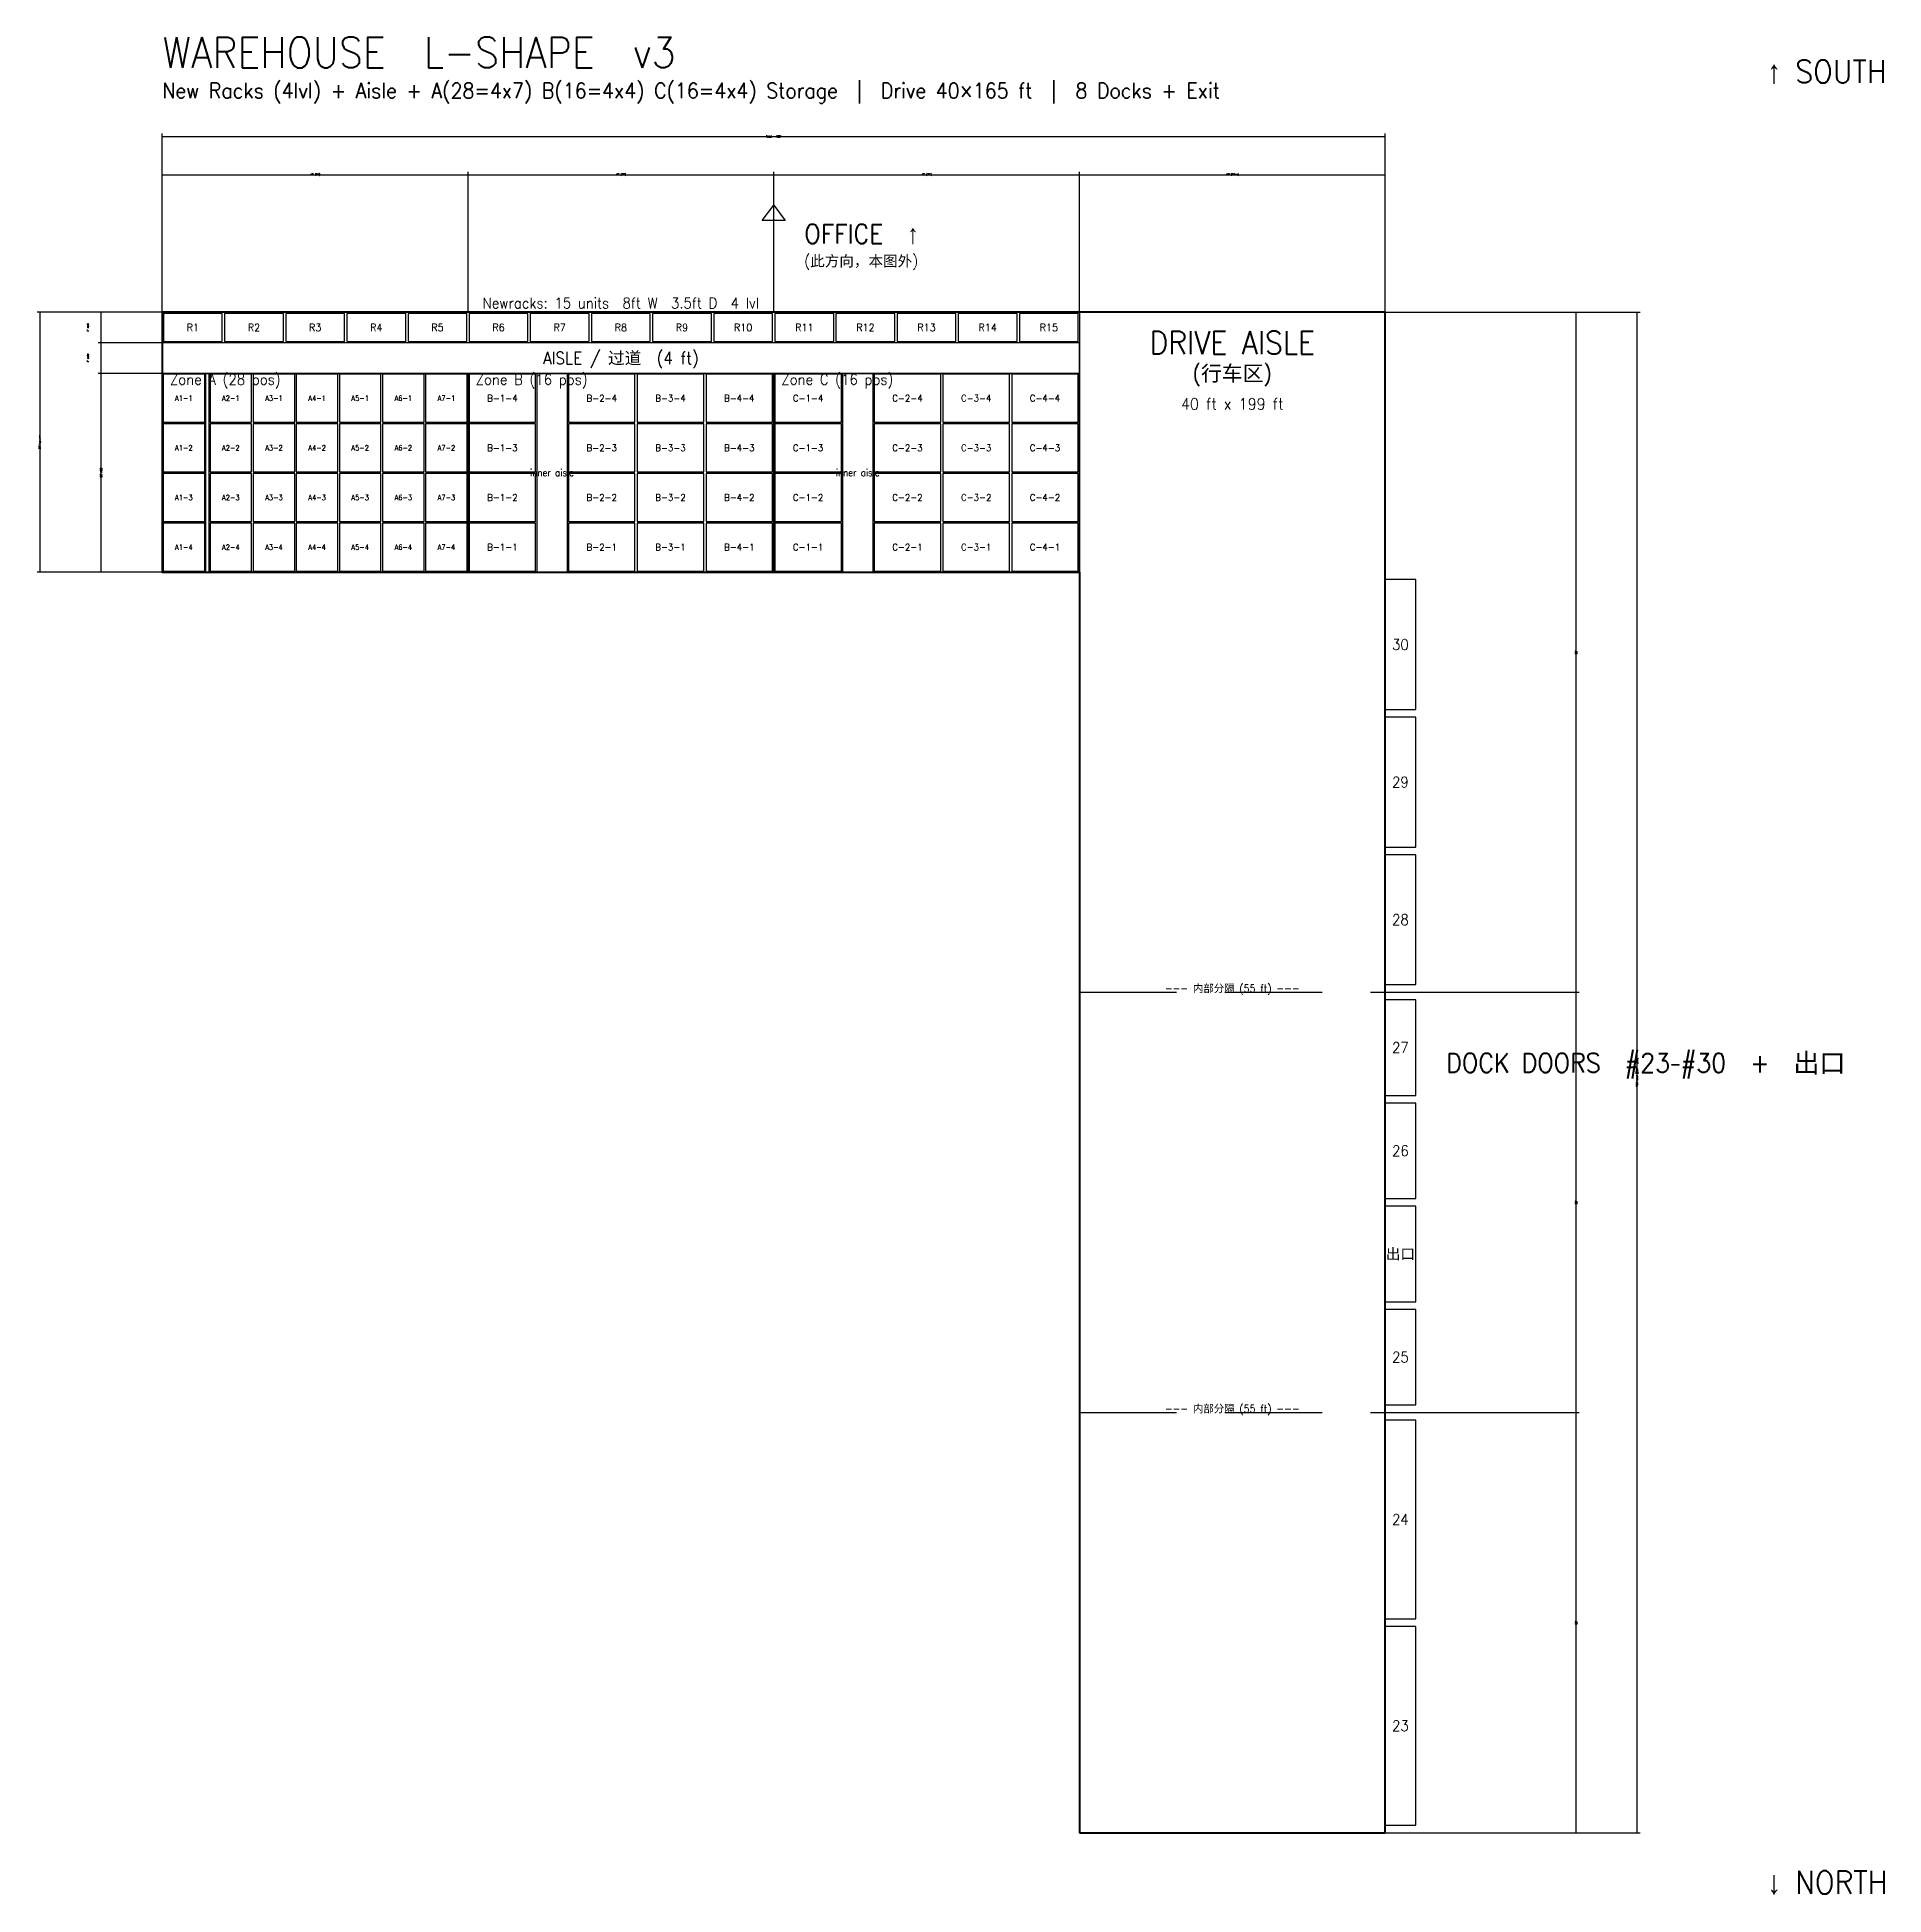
# Model space of a CAD drawing. Header units: feet. Extents: x -16 to 225, y -8 to 235.
import ezdxf
from ezdxf.enums import TextEntityAlignment as Align

# ---------------------------------------------------------------- set-up
doc = ezdxf.new("R2010")
doc.units = ezdxf.units.FT
doc.header["$MEASUREMENT"] = 0
doc.linetypes.add('DASHED', pattern=[19.05, 12.7, -6.35])
doc.layers.get('0').update_dxf_attribs({"linetype": 'CONTINUOUS'})
for name, color, linetype in [('AISLE', 41, 'CONTINUOUS'), ('DIVISION', 8, 'CONTINUOUS'), ('DOCK', 1, 'CONTINUOUS'), ('DRIVE', 6, 'CONTINUOUS'), ('EXIT', 2, 'CONTINUOUS'), ('NEW_RACK', 30, 'CONTINUOUS'), ('OUTLINE', 7, 'CONTINUOUS'), ('POSITION', 42, 'CONTINUOUS'), ('STORAGE', 7, 'CONTINUOUS'), ('TEXT', 7, 'CONTINUOUS'), ('TITLE', 7, 'CONTINUOUS')]:
    doc.layers.add(name, color=color, linetype=linetype)
doc.styles.get("Standard").update_dxf_attribs({"font": 'STANDARD'})
doc.dimstyles.get("Standard").update_dxf_attribs({"dimtxt": 0.25, "dimasz": 0.175, "dimexe": 0.375, "dimexo": 0.125, "dimgap": 0.1, "dimtad": 0, "dimtoh": 1, "dimlfac": 100, "dimzin": 12, "dimdsep": 46, "dimcen": 0.09, "dimazin": 3, "dimtfac": 1, "dimtdec": 4, "dimtofl": 0, "dimtmove": 0, "dimatfit": 3, "dimfxl": 1, "dimtolj": 1, "dimtzin": 0, "dimarcsym": 0})

# ---------------------------------------------------------------- blocks, each defined once
blk = doc.blocks.new('*D1')
at = {"color": 0, "linetype": 'ByBlock', "lineweight": -2}
for p, q in [((0, 199.12), (0, 217.38)), ((0, 217), (40, 217)), ((40, 199.12), (40, 217.38))]:
    blk.add_line(p, q, dxfattribs=at)
for points in [[(0, 217), (0.17, 217.03), (0.17, 216.97)], [(40, 217), (39.83, 216.97), (39.83, 217.03)]]:
    blk.add_solid(points, dxfattribs=at)
at = {"color": 0, "linetype": 'CONTINUOUS', "lineweight": -2, "insert": (20, 217), "char_height": 0.25, "width": 1.3125, "attachment_point": 5}
blk.add_mtext("40' (ZA)", dxfattribs=at)
blk = doc.blocks.new('*D2')
at = {"color": 0, "linetype": 'ByBlock', "lineweight": -2}
for p, q in [((40, 199.12), (40, 217.38)), ((40, 217), (80, 217)), ((80, 199.12), (80, 217.38))]:
    blk.add_line(p, q, dxfattribs=at)
for points in [[(40, 217), (40.17, 217.03), (40.17, 216.97)], [(80, 217), (79.83, 216.97), (79.83, 217.03)]]:
    blk.add_solid(points, dxfattribs=at)
at = {"color": 0, "linetype": 'CONTINUOUS', "lineweight": -2, "insert": (60, 217), "char_height": 0.25, "width": 1.2847, "attachment_point": 5}
blk.add_mtext("40' (ZB)", dxfattribs=at)
blk = doc.blocks.new('*D3')
at = {"color": 0, "linetype": 'ByBlock', "lineweight": -2}
for p, q in [((80, 199.12), (80, 217.38)), ((80, 217), (120, 217)), ((120, 199.12), (120, 217.38))]:
    blk.add_line(p, q, dxfattribs=at)
for points in [[(80, 217), (80.17, 217.03), (80.17, 216.97)], [(120, 217), (119.83, 216.97), (119.83, 217.03)]]:
    blk.add_solid(points, dxfattribs=at)
at = {"color": 0, "linetype": 'CONTINUOUS', "lineweight": -2, "insert": (100, 217), "char_height": 0.25, "width": 1.2569, "attachment_point": 5}
blk.add_mtext("40' (ZC)", dxfattribs=at)
blk = doc.blocks.new('*D4')
at = {"color": 0, "linetype": 'ByBlock', "lineweight": -2}
for p, q in [((120, 199.12), (120, 217.38)), ((120, 217), (160, 217)), ((160, 199.12), (160, 217.38))]:
    blk.add_line(p, q, dxfattribs=at)
for points in [[(120, 217), (120.17, 217.03), (120.17, 216.97)], [(160, 217), (159.82, 216.97), (159.82, 217.03)]]:
    blk.add_solid(points, dxfattribs=at)
at = {"color": 0, "linetype": 'CONTINUOUS', "lineweight": -2, "insert": (140, 217), "char_height": 0.25, "width": 1.7014, "attachment_point": 5}
blk.add_mtext("40' (Drive)", dxfattribs=at)
blk = doc.blocks.new('*D5')
at = {"color": 0, "linetype": 'ByBlock', "lineweight": -2}
for p, q in [((0, 199.12), (0, 222.38)), ((0, 222), (160, 222)), ((160, 199.12), (160, 222.38))]:
    blk.add_line(p, q, dxfattribs=at)
for points in [[(0, 222), (0.17, 222.03), (0.17, 221.97)], [(160, 222), (159.82, 221.97), (159.82, 222.03)]]:
    blk.add_solid(points, dxfattribs=at)
at = {"color": 0, "linetype": 'CONTINUOUS', "lineweight": -2, "insert": (80, 222), "char_height": 0.25, "width": 2.0139, "attachment_point": 5}
blk.add_mtext("Total = 160'", dxfattribs=at)
blk = doc.blocks.new('*D6')
at = {"color": 0, "linetype": 'ByBlock', "lineweight": -2}
for p, q in [((-0.12, 199), (-8.38, 199)), ((-8, 195), (-8, 199)), ((-0.12, 195), (-8.38, 195))]:
    blk.add_line(p, q, dxfattribs=at)
for points in [[(-8, 199), (-7.97, 198.82), (-8.03, 198.82)], [(-8, 195), (-8.03, 195.18), (-7.97, 195.18)]]:
    blk.add_solid(points, dxfattribs=at)
at = {"color": 0, "linetype": 'CONTINUOUS', "lineweight": -2, "insert": (-9.75, 197), "char_height": 0.25, "width": 1.1458, "attachment_point": 5, "rotation": 90}
blk.add_mtext("4' rack", dxfattribs=at)
blk = doc.blocks.new('*D7')
at = {"color": 0, "linetype": 'ByBlock', "lineweight": -2}
for p, q in [((-0.12, 195), (-8.38, 195)), ((-8, 191), (-8, 195)), ((-0.12, 191), (-8.38, 191))]:
    blk.add_line(p, q, dxfattribs=at)
for points in [[(-8, 195), (-7.97, 194.82), (-8.03, 194.82)], [(-8, 191), (-8.03, 191.18), (-7.97, 191.18)]]:
    blk.add_solid(points, dxfattribs=at)
at = {"color": 0, "linetype": 'CONTINUOUS', "lineweight": -2, "insert": (-9.75, 193), "char_height": 0.25, "width": 1.2015, "attachment_point": 5, "rotation": 90}
blk.add_mtext("4' aisle", dxfattribs=at)
blk = doc.blocks.new('*D8')
at = {"color": 0, "linetype": 'ByBlock', "lineweight": -2}
for p, q in [((-0.12, 191), (-8.38, 191)), ((-8, 165), (-8, 191)), ((-0.12, 165), (-8.38, 165))]:
    blk.add_line(p, q, dxfattribs=at)
for points in [[(-8, 191), (-7.97, 190.82), (-8.03, 190.82)], [(-8, 165), (-8.03, 165.18), (-7.97, 165.18)]]:
    blk.add_solid(points, dxfattribs=at)
at = {"color": 0, "linetype": 'CONTINUOUS', "lineweight": -2, "insert": (-8, 178), "char_height": 0.25, "width": 1.2569, "attachment_point": 5, "rotation": 90}
blk.add_mtext("22' ABC", dxfattribs=at)
blk = doc.blocks.new('*D9')
at = {"color": 0, "linetype": 'ByBlock', "lineweight": -2}
for p, q in [((-0.12, 199), (-16.38, 199)), ((-16, 165), (-16, 199)), ((-0.12, 165), (-16.38, 165))]:
    blk.add_line(p, q, dxfattribs=at)
for points in [[(-16, 199), (-15.97, 198.82), (-16.03, 198.82)], [(-16, 165), (-16.03, 165.18), (-15.97, 165.18)]]:
    blk.add_solid(points, dxfattribs=at)
at = {"color": 0, "linetype": 'CONTINUOUS', "lineweight": -2, "insert": (-16, 182), "char_height": 0.25, "width": 1.9444, "attachment_point": 5, "rotation": 90}
blk.add_mtext("30' top arm", dxfattribs=at)
blk = doc.blocks.new('*D10')
at = {"color": 0, "linetype": 'ByBlock', "lineweight": -2}
for p, q in [((160.12, 55), (185.38, 55)), ((185, 0), (185, 55)), ((160.12, 0), (185.38, 0))]:
    blk.add_line(p, q, dxfattribs=at)
for points in [[(185, 55), (185.03, 54.83), (184.97, 54.83)], [(185, 0), (184.97, 0.17), (185.03, 0.17)]]:
    blk.add_solid(points, dxfattribs=at)
at = {"color": 0, "linetype": 'CONTINUOUS', "lineweight": -2, "insert": (185, 27.5), "char_height": 0.25, "width": 0.4167, "attachment_point": 5, "rotation": 90}
blk.add_mtext("55'", dxfattribs=at)
blk = doc.blocks.new('*D11')
at = {"color": 0, "linetype": 'ByBlock', "lineweight": -2}
for p, q in [((160.12, 110), (185.38, 110)), ((185, 55), (185, 110)), ((160.12, 55), (185.38, 55))]:
    blk.add_line(p, q, dxfattribs=at)
for points in [[(185, 110), (185.03, 109.83), (184.97, 109.83)], [(185, 55), (184.97, 55.17), (185.03, 55.17)]]:
    blk.add_solid(points, dxfattribs=at)
at = {"color": 0, "linetype": 'CONTINUOUS', "lineweight": -2, "insert": (185, 82.5), "char_height": 0.25, "width": 0.4167, "attachment_point": 5, "rotation": 90}
blk.add_mtext("55'", dxfattribs=at)
blk = doc.blocks.new('*D12')
at = {"color": 0, "linetype": 'ByBlock', "lineweight": -2}
for p, q in [((160.12, 199), (185.38, 199)), ((185, 110), (185, 199)), ((160.12, 110), (185.38, 110))]:
    blk.add_line(p, q, dxfattribs=at)
for points in [[(185, 199), (185.03, 198.82), (184.97, 198.82)], [(185, 110), (184.97, 110.17), (185.03, 110.17)]]:
    blk.add_solid(points, dxfattribs=at)
at = {"color": 0, "linetype": 'CONTINUOUS', "lineweight": -2, "insert": (185, 154.5), "char_height": 0.25, "width": 0.4167, "attachment_point": 5, "rotation": 90}
blk.add_mtext("55'", dxfattribs=at)
blk = doc.blocks.new('*D13')
at = {"color": 0, "linetype": 'ByBlock', "lineweight": -2}
for p, q in [((160.12, 199), (193.38, 199)), ((193, 0), (193, 199)), ((160.12, 0), (193.38, 0))]:
    blk.add_line(p, q, dxfattribs=at)
for points in [[(193, 199), (193.03, 198.82), (192.97, 198.82)], [(193, 0), (192.97, 0.17), (193.03, 0.17)]]:
    blk.add_solid(points, dxfattribs=at)
at = {"color": 0, "linetype": 'CONTINUOUS', "lineweight": -2, "insert": (193, 99.5), "char_height": 0.25, "width": 3.7639, "attachment_point": 5, "rotation": 90}
blk.add_mtext("165' total (#23 → #30)", dxfattribs=at)

msp = doc.modelspace()

# ---------------------------------------------------------------- linework, layer by layer
at = {"layer": 'AISLE'}
for points in [[(0, 191), (120, 191), (120, 195), (0, 195)], [(5.64286, 165), (6.14286, 165), (6.14286, 191), (5.64286, 191)], [(49, 165), (53, 165), (53, 191), (49, 191)], [(89, 165), (93, 165), (93, 191), (89, 191)]]:
    msp.add_lwpolyline(points, close=True, dxfattribs=at)
at = {"layer": 'DIVISION', "linetype": 'DASHED'}
for p, q in [((120, 110), (160, 110)), ((120, 55), (160, 55))]:
    msp.add_line(p, q, dxfattribs=at)
at = {"layer": 'DOCK'}
for points in [[(160, 147), (164, 147), (164, 164), (160, 164)], [(160, 129), (164, 129), (164, 146), (160, 146)], [(160, 111), (164, 111), (164, 128), (160, 128)], [(160, 96.5), (164, 96.5), (164, 109), (160, 109)], [(160, 83), (164, 83), (164, 95.5), (160, 95.5)], [(160, 56), (164, 56), (164, 68.5), (160, 68.5)], [(160, 28), (164, 28), (164, 54), (160, 54)], [(160, 1), (164, 1), (164, 27), (160, 27)]]:
    msp.add_lwpolyline(points, close=True, dxfattribs=at)
at = {"layer": 'DRIVE'}
msp.add_lwpolyline([(120, 0), (160, 0), (160, 199), (120, 199)], close=True, dxfattribs=at)
at = {"layer": 'EXIT'}
msp.add_lwpolyline([(160, 69.5), (164, 69.5), (164, 82), (160, 82)], close=True, dxfattribs=at)
at = {"layer": 'NEW_RACK'}
for points in [[(0.15, 195.15), (7.85, 195.15), (7.85, 198.85), (0.15, 198.85)], [(8.15, 195.15), (15.85, 195.15), (15.85, 198.85), (8.15, 198.85)], [(16.15, 195.15), (23.85, 195.15), (23.85, 198.85), (16.15, 198.85)], [(24.15, 195.15), (31.85, 195.15), (31.85, 198.85), (24.15, 198.85)], [(32.15, 195.15), (39.85, 195.15), (39.85, 198.85), (32.15, 198.85)], [(40.15, 195.15), (47.85, 195.15), (47.85, 198.85), (40.15, 198.85)], [(48.15, 195.15), (55.85, 195.15), (55.85, 198.85), (48.15, 198.85)], [(56.15, 195.15), (63.85, 195.15), (63.85, 198.85), (56.15, 198.85)], [(64.15, 195.15), (71.85, 195.15), (71.85, 198.85), (64.15, 198.85)], [(72.15, 195.15), (79.85, 195.15), (79.85, 198.85), (72.15, 198.85)], [(80.15, 195.15), (87.85, 195.15), (87.85, 198.85), (80.15, 198.85)], [(88.15, 195.15), (95.85, 195.15), (95.85, 198.85), (88.15, 198.85)], [(96.15, 195.15), (103.85, 195.15), (103.85, 198.85), (96.15, 198.85)], [(104.15, 195.15), (111.85, 195.15), (111.85, 198.85), (104.15, 198.85)], [(112.15, 195.15), (119.85, 195.15), (119.85, 198.85), (112.15, 198.85)]]:
    msp.add_lwpolyline(points, close=True, dxfattribs=at)
at = {"layer": 'OUTLINE', "lineweight": 50}
msp.add_lwpolyline([(120, 0), (160, 0), (160, 199), (0, 199), (0, 165), (120, 165)], close=True, dxfattribs=at)
at = {"layer": 'POSITION'}
for points in [[(0.1, 184.6), (5.54286, 184.6), (5.54286, 190.9), (0.1, 190.9)], [(6.24286, 184.6), (11.68571, 184.6), (11.68571, 190.9), (6.24286, 190.9)], [(11.88571, 184.6), (17.32857, 184.6), (17.32857, 190.9), (11.88571, 190.9)], [(17.52857, 184.6), (22.97143, 184.6), (22.97143, 190.9), (17.52857, 190.9)], [(23.17143, 184.6), (28.61429, 184.6), (28.61429, 190.9), (23.17143, 190.9)], [(28.81429, 184.6), (34.25714, 184.6), (34.25714, 190.9), (28.81429, 190.9)], [(34.45714, 184.6), (39.9, 184.6), (39.9, 190.9), (34.45714, 190.9)], [(40.15, 184.6), (48.85, 184.6), (48.85, 190.9), (40.15, 190.9)], [(53.15, 184.6), (61.85, 184.6), (61.85, 190.9), (53.15, 190.9)], [(62.15, 184.6), (70.85, 184.6), (70.85, 190.9), (62.15, 190.9)], [(71.15, 184.6), (79.85, 184.6), (79.85, 190.9), (71.15, 190.9)], [(80.15, 184.6), (88.85, 184.6), (88.85, 190.9), (80.15, 190.9)], [(93.15, 184.6), (101.85, 184.6), (101.85, 190.9), (93.15, 190.9)], [(102.15, 184.6), (110.85, 184.6), (110.85, 190.9), (102.15, 190.9)], [(111.15, 184.6), (119.85, 184.6), (119.85, 190.9), (111.15, 190.9)], [(0.1, 178.1), (5.54286, 178.1), (5.54286, 184.4), (0.1, 184.4)], [(6.24286, 178.1), (11.68571, 178.1), (11.68571, 184.4), (6.24286, 184.4)], [(11.88571, 178.1), (17.32857, 178.1), (17.32857, 184.4), (11.88571, 184.4)], [(17.52857, 178.1), (22.97143, 178.1), (22.97143, 184.4), (17.52857, 184.4)], [(23.17143, 178.1), (28.61429, 178.1), (28.61429, 184.4), (23.17143, 184.4)], [(28.81429, 178.1), (34.25714, 178.1), (34.25714, 184.4), (28.81429, 184.4)], [(34.45714, 178.1), (39.9, 178.1), (39.9, 184.4), (34.45714, 184.4)], [(40.15, 178.1), (48.85, 178.1), (48.85, 184.4), (40.15, 184.4)], [(53.15, 178.1), (61.85, 178.1), (61.85, 184.4), (53.15, 184.4)], [(62.15, 178.1), (70.85, 178.1), (70.85, 184.4), (62.15, 184.4)], [(71.15, 178.1), (79.85, 178.1), (79.85, 184.4), (71.15, 184.4)], [(80.15, 178.1), (88.85, 178.1), (88.85, 184.4), (80.15, 184.4)], [(93.15, 178.1), (101.85, 178.1), (101.85, 184.4), (93.15, 184.4)], [(102.15, 178.1), (110.85, 178.1), (110.85, 184.4), (102.15, 184.4)], [(111.15, 178.1), (119.85, 178.1), (119.85, 184.4), (111.15, 184.4)], [(0.1, 171.6), (5.54286, 171.6), (5.54286, 177.9), (0.1, 177.9)], [(6.24286, 171.6), (11.68571, 171.6), (11.68571, 177.9), (6.24286, 177.9)], [(11.88571, 171.6), (17.32857, 171.6), (17.32857, 177.9), (11.88571, 177.9)], [(17.52857, 171.6), (22.97143, 171.6), (22.97143, 177.9), (17.52857, 177.9)], [(23.17143, 171.6), (28.61429, 171.6), (28.61429, 177.9), (23.17143, 177.9)], [(28.81429, 171.6), (34.25714, 171.6), (34.25714, 177.9), (28.81429, 177.9)], [(34.45714, 171.6), (39.9, 171.6), (39.9, 177.9), (34.45714, 177.9)], [(40.15, 171.6), (48.85, 171.6), (48.85, 177.9), (40.15, 177.9)], [(53.15, 171.6), (61.85, 171.6), (61.85, 177.9), (53.15, 177.9)], [(62.15, 171.6), (70.85, 171.6), (70.85, 177.9), (62.15, 177.9)], [(71.15, 171.6), (79.85, 171.6), (79.85, 177.9), (71.15, 177.9)], [(80.15, 171.6), (88.85, 171.6), (88.85, 177.9), (80.15, 177.9)], [(93.15, 171.6), (101.85, 171.6), (101.85, 177.9), (93.15, 177.9)], [(102.15, 171.6), (110.85, 171.6), (110.85, 177.9), (102.15, 177.9)], [(111.15, 171.6), (119.85, 171.6), (119.85, 177.9), (111.15, 177.9)], [(0.1, 165.1), (5.54286, 165.1), (5.54286, 171.4), (0.1, 171.4)], [(6.24286, 165.1), (11.68571, 165.1), (11.68571, 171.4), (6.24286, 171.4)], [(11.88571, 165.1), (17.32857, 165.1), (17.32857, 171.4), (11.88571, 171.4)], [(17.52857, 165.1), (22.97143, 165.1), (22.97143, 171.4), (17.52857, 171.4)], [(23.17143, 165.1), (28.61429, 165.1), (28.61429, 171.4), (23.17143, 171.4)], [(28.81429, 165.1), (34.25714, 165.1), (34.25714, 171.4), (28.81429, 171.4)], [(34.45714, 165.1), (39.9, 165.1), (39.9, 171.4), (34.45714, 171.4)], [(40.15, 165.1), (48.85, 165.1), (48.85, 171.4), (40.15, 171.4)], [(53.15, 165.1), (61.85, 165.1), (61.85, 171.4), (53.15, 171.4)], [(62.15, 165.1), (70.85, 165.1), (70.85, 171.4), (62.15, 171.4)], [(71.15, 165.1), (79.85, 165.1), (79.85, 171.4), (71.15, 171.4)], [(80.15, 165.1), (88.85, 165.1), (88.85, 171.4), (80.15, 171.4)], [(93.15, 165.1), (101.85, 165.1), (101.85, 171.4), (93.15, 171.4)], [(102.15, 165.1), (110.85, 165.1), (110.85, 171.4), (102.15, 171.4)], [(111.15, 165.1), (119.85, 165.1), (119.85, 171.4), (111.15, 171.4)]]:
    msp.add_lwpolyline(points, close=True, dxfattribs=at)
at = {"layer": 'STORAGE'}
for points in [[(0, 165), (40, 165), (40, 191), (0, 191)], [(40, 165), (80, 165), (80, 191), (40, 191)], [(80, 165), (120, 165), (120, 191), (80, 191)]]:
    msp.add_lwpolyline(points, close=True, dxfattribs=at)
at = {"layer": 'TEXT'}
msp.add_line((80, 202), (80, 213), dxfattribs=at)
msp.add_lwpolyline([(78.5, 211), (80, 213), (81.5, 211)], close=True, dxfattribs=at)

# ---------------------------------------------------------------- texts
at = {"layer": 'AISLE'}
for s, height, p in [('AISLE / 过道  (4 ft)', 1.6, (60, 193)), ('inner aisle', 0.9, (51, 178)), ('inner aisle', 0.9, (91, 178))]:
    msp.add_text(s, height=height, dxfattribs=at).set_placement(p, align=Align.MIDDLE_CENTER)
at = {"layer": 'DIVISION'}
for p in [(140, 110.5), (140, 55.5)]:
    msp.add_text('--- 内部分隔 (55 ft) ---', height=1, dxfattribs=at).set_placement(p, align=Align.MIDDLE_CENTER)
at = {"layer": 'DOCK'}
for s, p in [('30', (162, 155.5)), ('29', (162, 137.5)), ('28', (162, 119.5)), ('27', (162, 102.75)), ('26', (162, 89.25)), ('25', (162, 62.25)), ('24', (162, 41)), ('23', (162, 14))]:
    msp.add_text(s, height=1.4, dxfattribs=at).set_placement(p, align=Align.MIDDLE_CENTER)
msp.add_text('DOCK DOORS  #23–#30  +  出口', height=2.5, dxfattribs=at).set_placement((168, 99.5))
at = {"layer": 'DRIVE'}
for s, height, p in [('DRIVE AISLE', 3, (140, 195)), ('(行车区)', 2, (140, 191)), ('40 ft x 199 ft', 1.5, (140, 187))]:
    msp.add_text(s, height=height, dxfattribs=at).set_placement(p, align=Align.MIDDLE_CENTER)
at = {"layer": 'EXIT'}
msp.add_text('出口', height=1.4, dxfattribs=at).set_placement((162, 75.75), align=Align.MIDDLE_CENTER)
at = {"layer": 'NEW_RACK'}
for s, p in [('R1', (4, 197)), ('R2', (12, 197)), ('R3', (20, 197)), ('R4', (28, 197)), ('R5', (36, 197)), ('R6', (44, 197)), ('R7', (52, 197)), ('R8', (60, 197)), ('R9', (68, 197)), ('R10', (76, 197)), ('R11', (84, 197)), ('R12', (92, 197)), ('R13', (100, 197)), ('R14', (108, 197)), ('R15', (116, 197))]:
    msp.add_text(s, height=1, dxfattribs=at).set_placement(p, align=Align.MIDDLE_CENTER)
at = {"layer": 'TEXT'}
for s, height, p in [('New Racks (4lvl) + Aisle + A(28=4x7) B(16=4x4) C(16=4x4) Storage  |  Drive 40×165 ft  |  8 Docks + Exit', 2, (0, 227)), ('OFFICE  ↑', 2.5, (84, 208)), ('(此方向，本图外)', 1.4, (84, 205)), ('Zone A (28 pos)', 1.4, (1, 189.5)), ('Zone B (16 pos)', 1.4, (41, 189.5)), ('Zone C (16 pos)', 1.4, (81, 189.5))]:
    msp.add_text(s, height=height, dxfattribs=at).set_placement(p)
for s, height, p in [('Newracks: 15 units  8ft W  3.5ft D  4 lvl', 1.4, (60, 200.2)), ('A1-1', 0.7, (2.82143, 187.75)), ('A2-1', 0.7, (8.96429, 187.75)), ('A3-1', 0.7, (14.60714, 187.75)), ('A4-1', 0.7, (20.25, 187.75)), ('A5-1', 0.7, (25.89286, 187.75)), ('A6-1', 0.7, (31.53571, 187.75)), ('A7-1', 0.7, (37.17857, 187.75)), ('B-1-4', 0.9, (44.5, 187.75)), ('B-2-4', 0.9, (57.5, 187.75)), ('B-3-4', 0.9, (66.5, 187.75)), ('B-4-4', 0.9, (75.5, 187.75)), ('C-1-4', 0.9, (84.5, 187.75)), ('C-2-4', 0.9, (97.5, 187.75)), ('C-3-4', 0.9, (106.5, 187.75)), ('C-4-4', 0.9, (115.5, 187.75)), ('A1-2', 0.7, (2.82143, 181.25)), ('A2-2', 0.7, (8.96429, 181.25)), ('A3-2', 0.7, (14.60714, 181.25)), ('A4-2', 0.7, (20.25, 181.25)), ('A5-2', 0.7, (25.89286, 181.25)), ('A6-2', 0.7, (31.53571, 181.25)), ('A7-2', 0.7, (37.17857, 181.25)), ('B-1-3', 0.9, (44.5, 181.25)), ('B-2-3', 0.9, (57.5, 181.25)), ('B-3-3', 0.9, (66.5, 181.25)), ('B-4-3', 0.9, (75.5, 181.25)), ('C-1-3', 0.9, (84.5, 181.25)), ('C-2-3', 0.9, (97.5, 181.25)), ('C-3-3', 0.9, (106.5, 181.25)), ('C-4-3', 0.9, (115.5, 181.25)), ('A1-3', 0.7, (2.82143, 174.75)), ('A2-3', 0.7, (8.96429, 174.75)), ('A3-3', 0.7, (14.60714, 174.75)), ('A4-3', 0.7, (20.25, 174.75)), ('A5-3', 0.7, (25.89286, 174.75)), ('A6-3', 0.7, (31.53571, 174.75)), ('A7-3', 0.7, (37.17857, 174.75)), ('B-1-2', 0.9, (44.5, 174.75)), ('B-2-2', 0.9, (57.5, 174.75)), ('B-3-2', 0.9, (66.5, 174.75)), ('B-4-2', 0.9, (75.5, 174.75)), ('C-1-2', 0.9, (84.5, 174.75)), ('C-2-2', 0.9, (97.5, 174.75)), ('C-3-2', 0.9, (106.5, 174.75)), ('C-4-2', 0.9, (115.5, 174.75)), ('A1-4', 0.7, (2.82143, 168.25)), ('A2-4', 0.7, (8.96429, 168.25)), ('A3-4', 0.7, (14.60714, 168.25)), ('A4-4', 0.7, (20.25, 168.25)), ('A5-4', 0.7, (25.89286, 168.25)), ('A6-4', 0.7, (31.53571, 168.25)), ('A7-4', 0.7, (37.17857, 168.25)), ('B-1-1', 0.9, (44.5, 168.25)), ('B-2-1', 0.9, (57.5, 168.25)), ('B-3-1', 0.9, (66.5, 168.25)), ('B-4-1', 0.9, (75.5, 168.25)), ('C-1-1', 0.9, (84.5, 168.25)), ('C-2-1', 0.9, (97.5, 168.25)), ('C-3-1', 0.9, (106.5, 168.25)), ('C-4-1', 0.9, (115.5, 168.25))]:
    msp.add_text(s, height=height, dxfattribs=at).set_placement(p, align=Align.MIDDLE_CENTER)
at = {"layer": 'TITLE'}
for s, height, p in [('WAREHOUSE  L-SHAPE  v3', 4, (0, 231)), ('↑ SOUTH', 3, (210, 229)), ('↓ NORTH', 3, (210, -8))]:
    msp.add_text(s, height=height, dxfattribs=at).set_placement(p)

# ---------------------------------------------------------------- dimensions: what is measured, and where the dimension line sits
for base, p1, p2, text, picture, middle in [((0, 222), (0, 199), (160, 199), "Total = 160'", '*D5', (80, 222)), ((0, 217), (0, 199), (40, 199), "40' (ZA)", '*D1', (20, 217)), ((40, 217), (40, 199), (80, 199), "40' (ZB)", '*D2', (60, 217)), ((80, 217), (80, 199), (120, 199), "40' (ZC)", '*D3', (100, 217)), ((120, 217), (120, 199), (160, 199), "40' (Drive)", '*D4', (140, 217))]:
    dim = msp.add_linear_dim(base=base, p1=p1, p2=p2, text=text, dimstyle='Standard')
    dim.commit()
    dim.dimension.update_dxf_attribs({"geometry": picture, "text_midpoint": middle})
for base, p1, p2, text, picture, middle in [((-16, 165), (0, 165), (0, 199), "30' top arm", '*D9', (-16, 182)), ((-8, 195), (0, 195), (0, 199), "4' rack", '*D6', (-9.75, 197)), ((185, 110), (160, 110), (160, 199), "55'", '*D12', (185, 154.5)), ((193, 0), (160, 0), (160, 199), "165' total (#23 → #30)", '*D13', (193, 99.5)), ((-8, 191), (0, 191), (0, 195), "4' aisle", '*D7', (-9.75, 193)), ((-8, 165), (0, 165), (0, 191), "22' ABC", '*D8', (-8, 178)), ((185, 55), (160, 55), (160, 110), "55'", '*D11', (185, 82.5)), ((185, 0), (160, 0), (160, 55), "55'", '*D10', (185, 27.5))]:
    dim = msp.add_linear_dim(base=base, p1=p1, p2=p2, angle=90, text=text, dimstyle='Standard')
    dim.commit()
    dim.dimension.update_dxf_attribs({"geometry": picture, "text_midpoint": middle})

doc.saveas('drawing.dxf')
